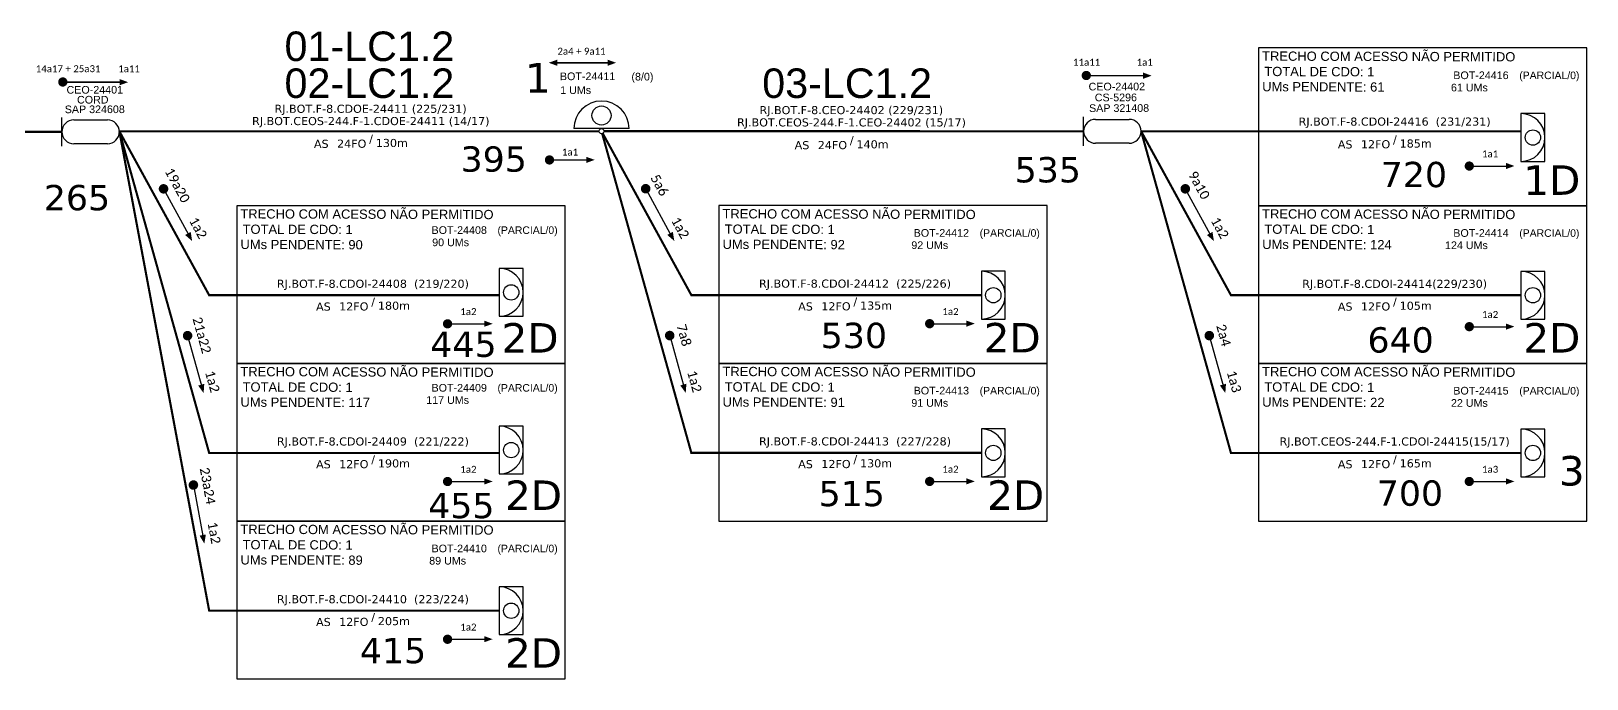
# Model space of a CAD drawing. Extents: x 56439 to 57440, y 58743 to 60492.
# Drawn here: x 56945.9 to 57314.5, y 59026 to 59179.7 of the extents above; entities that cross this region are included whole.
import ezdxf
from ezdxf.enums import TextEntityAlignment as Align

# ---------------------------------------------------------------- set-up
doc = ezdxf.new("R2010")
doc.units = 0
doc.layers.get('0').update_dxf_attribs({"linetype": 'CONTINUOUS'})
for name, color, linetype in [('20_0-LEGENDA_DOS_CDO_S', 1, 'CONTINUOUS'), ('20_1-CDO_INTERIOR', 1, 'CONTINUOUS'), ('20_2-CDO_POSTE', 1, 'CONTINUOUS'), ('20_4-CEOS', 1, 'CONTINUOUS'), ('40_1-ETIQUETAS', 1, 'CONTINUOUS'), ('CAP_A_INSTALAR', 1, 'FENCELINE1'), ('CD_A_INSTALAR', 1, 'CONTINUOUS'), ('LABEL_CABOS', 7, 'CONTINUOUS'), ('SETA', 7, 'CONTINUOUS'), ('TEXTO', 255, 'CONTINUOUS'), ('UMS', 2, 'FENCELINE1')]:
    doc.layers.add(name, color=color, linetype=linetype)
doc.styles.add('ARIAL', font='arial.ttf')
doc.styles.add('SIREDIT', font='verdana.ttf')
doc.linetypes.add('FENCELINE1', pattern='A,0.25,-0.1,[133,ltypeshp.shx,S=0.1,R=0,X=-0.1,Y=0],-0.1,1', length=1.45)

# ---------------------------------------------------------------- blocks, each defined once
blk = doc.blocks.new('CEO')
at = {"layer": '20_4-CEOS', "color": 0}
for p, q in [((33949.46, 58973.81), (33949.46, 58980.64)), ((33952.29, 58980.06), (33960.24, 58980.06)), ((33960.24, 58974.39), (33952.29, 58974.39))]:
    blk.add_line(p, q, dxfattribs=at)
for centre, start, end in [((33952.29, 58977.22), 90, 270), ((33960.24, 58977.22), 270, 90)]:
    blk.add_arc(centre, 2.83, start, end, dxfattribs=at)
at = {"layer": '20_4-CEOS', "color": 7, "style": 'SIREDIT'}
for tag, p in [('Nº_DA_CEOS', (33956.27, 58990.52)), ('LOCAL', (33956.27, 58987.31)), ('SAP', (33956.27, 58983.82)), ('RACIO_SPLITAGEM', (33956.27, 58972.74)), ('FIBRAS_SPLITTER', (33956.27, 58968.71)), ('FIBRAS_TOP_C', (33956.27, 58965.14)), ('RESERVA_FINAIS', (33956.27, 58962.02))]:
    blk.add_attdef(tag, text='', height=2.4, dxfattribs=at).set_placement(p, align=Align.TOP_CENTER)
blk = doc.blocks.new('ETIQUETA_RS5F')
at = {"layer": '40_1-ETIQUETAS', "color": 0, "style": 'SIREDIT'}
blk.add_text('/', height=1.5, dxfattribs=at).set_placement((1.58, -1.95), align=Align.RIGHT)
for tag, p in [('ETIQUETA_R_SECUNDARIA', (1.21, 2.1)), ('ETIQUETA_R_PRIMARIA', (1.21, 4.1)), ('F_ATIVAS/F_MORTAS', (1.14, -4.24))]:
    blk.add_attdef(tag, text='', height=1.5, dxfattribs=at).set_placement(p, align=Align.MIDDLE_CENTER)
for tag, p in [('TIPO_CABO', (-6.58, -2.12)), ('CAP_CABO', (0.4, -2.09))]:
    blk.add_attdef(tag, text='', height=1.5, dxfattribs=at).set_placement(p, align=Align.MIDDLE_RIGHT)
blk.add_attdef('METROS', text='', height=1.5, dxfattribs=at).set_placement((2.14, -1.95), align=Align.MIDDLE_LEFT)
for tag, p in [('FUSÃO_1', (0.85, -8.39)), ('FUSÃO_2', (0.85, -10.6)), ('FUSÃO_3', (0.85, -12.93)), ('FUSÃO_4', (0.85, -15.14)), ('FUSÃO_5', (0.85, -17.16))]:
    blk.add_attdef(tag, text='', height=1.5, dxfattribs=at).set_placement(p, align=Align.CENTER)
blk = doc.blocks.new('CDOI_INT')
at = {"layer": '20_1-CDO_INTERIOR', "color": 0}
blk.add_lwpolyline([(4.25, -4.25), (4.25, 4.25), (0, 4.25), (0, -4.25)], close=True, dxfattribs=at)
blk.add_circle((2.12, 0), 1.36, dxfattribs=at)
blk.add_arc((0, 0), 4.25, 270, 90, dxfattribs=at)
at = {"layer": '20_0-LEGENDA_DOS_CDO_S', "color": 0, "style": 'ARIAL'}
for tag, p in [('CDO_N', (-0.08, 10.38)), ('SPLITER_1', (21.18, 10.38)), ('SURVEY', (-0.08, 8.2)), ('SPLITER_2', (21.19, 8.68)), ('SAP', (-0.08, 6.23)), ('1:XX', (5.94, -2.22)), ('UMS', (5.94, -4.24))]:
    blk.add_attdef(tag, p, '', height=1.36, dxfattribs=at)
blk.add_attdef('FIBRAS_UTILIZADAS', text='', height=1.36, dxfattribs=at).set_placement((15.34, 10.38), align=Align.CENTER)
blk = doc.blocks.new('CDOE_POSTE_')
at = {"color": 1}
blk.add_line((12.92, -5.49), (-2.38, -5.49), dxfattribs=at)
for centre, radius in [((5.27, -1.86), 2.64), ((5.27, -6.2), 0.708)]:
    blk.add_circle(centre, radius, dxfattribs=at)
blk.add_arc((5.27, -5.49), 7.65, 0, 180, dxfattribs=at)
blk = doc.blocks.new('CDOE-TEXTO_PADRÃO')
at = {"layer": '20_0-LEGENDA_DOS_CDO_S', "color": 0, "style": 'ARIAL'}
for tag, p in [('CDO_N', (0.49, 7.39)), ('CORDOALHA', (0.5, 4.33)), ('SAP', (0.51, 1.67)), ('SPLITER_1', (0.59, -0.91)), ('SPLITER_2', (0.6, -3.55)), ('(XX-XX_F)S', (0.54, -8.29)), ('(XX-XX_L)S', (0.55, -10.83)), ('UMS', (0.55, -13.15))]:
    blk.add_attdef(tag, p, '', height=1.7, rotation=0.118, dxfattribs=at)
blk.add_attdef('FIBRAS_UTILIZADAS', text='', height=1.7, rotation=0.118, dxfattribs=at).set_placement((19.77, 7.43), align=Align.CENTER)

msp = doc.modelspace()

# ---------------------------------------------------------------- linework, layer by layer
at = {"color": 3}
for points in [[(57236.69, 59138.25), (57314.5, 59138.25), (57314.5, 59175.66), (57236.69, 59175.66)], [(56994.61, 59100.84), (57072.42, 59100.84), (57072.42, 59138.25), (56994.61, 59138.25)], [(57108.84, 59100.87), (57186.65, 59100.87), (57186.65, 59138.27), (57108.84, 59138.27)], [(57236.69, 59100.85), (57314.5, 59100.85), (57314.5, 59138.25), (57236.69, 59138.25)], [(56994.61, 59063.44), (57072.42, 59063.44), (57072.42, 59100.84), (56994.61, 59100.84)], [(57108.84, 59063.47), (57186.65, 59063.47), (57186.65, 59100.87), (57108.84, 59100.87)], [(57236.69, 59063.45), (57314.5, 59063.45), (57314.5, 59100.85), (57236.69, 59100.85)], [(56994.61, 59026.04), (57072.42, 59026.04), (57072.42, 59063.44), (56994.61, 59063.44)]]:
    msp.add_lwpolyline(points, close=True, dxfattribs=at)
at = {"const_width": 1.1}
for points in [[(57195.35, 59169.14, 1), (57196.45, 59169.14, 1)], [(56952.85, 59167.6, 1), (56953.95, 59167.6, 1)], [(57068.16, 59149.11, 1), (57069.26, 59149.11, 1)], [(57286.1, 59147.66, 1), (57287.19, 59147.66, 1)], [(57044.01, 59110.25, 1), (57045.11, 59110.25, 1)], [(57158.24, 59110.28, 1), (57159.34, 59110.28, 1)], [(57286.1, 59109.57, 1), (57287.19, 59109.57, 1)], [(57044.01, 59072.85, 1), (57045.11, 59072.85, 1)], [(57158.24, 59072.87, 1), (57159.34, 59072.87, 1)], [(57286.1, 59072.86, 1), (57287.19, 59072.86, 1)], [(57044.01, 59035.44, 1), (57045.11, 59035.44, 1)]]:
    msp.add_lwpolyline(points, format="xyb", close=True, dxfattribs=at)
at = {"color": 7, "const_width": 1.13}
for points in [[(56976.99, 59142.75, 1), (56977.54, 59141.77, 1)], [(57091.23, 59142.78, 1), (57091.77, 59141.79, 1)], [(57219.08, 59142.76, 1), (57219.63, 59141.77, 1)], [(56982.81, 59107.98, 1), (56983.12, 59106.9, 1)], [(57097.04, 59108.01, 1), (57097.35, 59106.92, 1)], [(57224.89, 59107.99, 1), (57225.2, 59106.91, 1)], [(56984.24, 59072.57, 1), (56984.45, 59071.46, 1)]]:
    msp.add_lwpolyline(points, format="xyb", close=True, dxfattribs=at)
at = {"layer": 'CAP_A_INSTALAR', "linetype": 'FENCELINE1', "ltscale": 5, "const_width": 0.513}
for points in [[(56839.56, 59155.81), (56953.19, 59155.79)], [(56966.8, 59155.91), (57080.43, 59155.88)], [(57081.64, 59155.93), (57195.27, 59155.91)]]:
    msp.add_lwpolyline(points, dxfattribs=at)
at = {"layer": 'CD_A_INSTALAR', "color": 8, "linetype": 'FENCELINE1', "ltscale": 5, "const_width": 0.513}
for points in [[(57056.81, 59042.22), (56988.08, 59042.22), (56966.8, 59155.9)], [(57056.81, 59079.62), (56988.08, 59079.62), (56966.8, 59155.9)], [(57056.81, 59117.03), (56988.08, 59117.03), (56966.8, 59155.91)], [(57171.04, 59079.65), (57102.32, 59079.65), (57081.2, 59155.35)], [(57171.04, 59117.06), (57102.32, 59117.06), (57081.33, 59155.4)], [(57298.89, 59117.04), (57230.17, 59117.04), (57208.89, 59155.92)], [(57298.89, 59155.91), (57208.89, 59155.91)], [(57298.89, 59079.63), (57230.17, 59079.63), (57208.89, 59155.91)]]:
    msp.add_lwpolyline(points, dxfattribs=at)
at = {"layer": 'SETA'}
for points in [[(57069.79, 59172.15), (57083.24, 59172.15)], [(57083.24, 59172.15), (57069.79, 59172.15)], [(56953.19, 59167.54), (56967.62, 59167.54)], [(56967.62, 59167.54), (56953.19, 59167.54)], [(57210.13, 59169.08), (57195.69, 59169.08)], [(57068.71, 59149.11), (57078.17, 59149.11)], [(57286.65, 59147.66), (57296.09, 59147.66)], [(57044.56, 59110.25), (57054, 59110.25)], [(57158.79, 59110.28), (57168.23, 59110.28)], [(57286.65, 59109.57), (57296.09, 59109.57)], [(57044.56, 59072.85), (57054, 59072.85)], [(57158.79, 59072.87), (57168.23, 59072.87)], [(57286.65, 59072.86), (57296.09, 59072.86)], [(57044.56, 59035.44), (57054, 59035.44)]]:
    msp.add_lwpolyline(points, dxfattribs=at)
at = {"layer": 'SETA', "color": 7}
for points in [[(56977.27, 59142.26), (56983.57, 59130.72)], [(57091.5, 59142.29), (57097.8, 59130.75)], [(57219.35, 59142.27), (57225.65, 59130.73)], [(56982.96, 59107.44), (56986.48, 59094.78)], [(57097.2, 59107.47), (57100.71, 59094.8)], [(57225.05, 59107.45), (57228.57, 59094.78)], [(56984.34, 59072.02), (56986.75, 59059.1)]]:
    msp.add_lwpolyline(points, dxfattribs=at)
at = {"layer": 'SETA'}
for points in [[(57070.55, 59172.89), (57068.54, 59172.16), (57070.55, 59171.43)], [(57082.48, 59172.89), (57084.5, 59172.16), (57082.48, 59171.43)], [(56966.87, 59168.29), (56968.88, 59167.55), (56966.87, 59166.82)], [(57209.37, 59169.83), (57211.38, 59169.09), (57209.37, 59168.36)], [(57077.41, 59149.86), (57079.42, 59149.13), (57077.41, 59148.39)], [(57295.33, 59148.41), (57297.34, 59147.68), (57295.33, 59146.94)], [(57053.24, 59111), (57055.26, 59110.26), (57053.24, 59109.53)], [(57167.48, 59111.02), (57169.49, 59110.29), (57167.48, 59109.56)], [(57295.33, 59110.31), (57297.34, 59109.58), (57295.33, 59108.85)], [(57053.24, 59073.59), (57055.26, 59072.86), (57053.24, 59072.13)], [(57167.48, 59073.62), (57169.49, 59072.89), (57167.48, 59072.16)], [(57295.33, 59073.6), (57297.34, 59072.87), (57295.33, 59072.14)], [(57053.24, 59036.19), (57055.26, 59035.46), (57053.24, 59034.73)]]:
    msp.add_solid(points, dxfattribs=at)
at = {"layer": 'SETA', "color": 7}
for points in [[(56983.71, 59132.04), (56984.05, 59129.86), (56982.39, 59131.31)], [(57097.94, 59132.06), (57098.29, 59129.88), (57096.62, 59131.33)], [(57225.8, 59132.04), (57226.14, 59129.87), (57224.48, 59131.31)], [(56986.92, 59096.02), (56986.76, 59093.82), (56985.47, 59095.61)], [(57101.15, 59096.05), (57100.99, 59093.85), (57099.7, 59095.64)], [(57229, 59096.03), (57228.84, 59093.83), (57227.55, 59095.62)], [(56987.29, 59060.3), (56986.94, 59058.12), (56985.81, 59060.01)]]:
    msp.add_solid(points, dxfattribs=at)

# ---------------------------------------------------------------- block references
at = {"color": 1}
for p in [(23003.73, 178.56), (23245.81, 178.68)]:
    msp.add_blockref('CEO', p, dxfattribs=at)
at = {"layer": '20_2-CDO_POSTE'}
ref = msp.add_blockref('CDOE-TEXTO_PADRÃO', (57078.98, 59155.86), dxfattribs=dict(at, xscale=1.069200003147125, yscale=1.069200003147125, zscale=1.069200003147125))
ref.add_attrib('CDO_N', 'BOT-24411', (57071.18, 59168.03), dxfattribs={"layer": '20_0-LEGENDA_DOS_CDO_S', "color": 0, "height": 1.817, "rotation": 0.118, "style": 'ARIAL'})
ref.add_attrib('CORDOALHA', '1 UMs', (57071.24, 59164.75), dxfattribs={"layer": '20_1-CDO_INTERIOR', "color": 0, "height": 1.817, "rotation": 0.118, "style": 'ARIAL'})
ref.add_attrib('FIBRAS_UTILIZADAS', '       (8/0)', dxfattribs={"layer": '20_0-LEGENDA_DOS_CDO_S', "color": 0, "height": 1.8175, "rotation": 0.118, "style": 'ARIAL'}).set_placement((57088.27, 59167.95), align=Align.CENTER)
ref = msp.add_blockref('CDOE-TEXTO_PADRÃO', (56954.3, 59157.4), dxfattribs=dict(at, xscale=1.067418450900318, yscale=1.067418450900318, zscale=1.067418450900318))
ref.add_attrib('CDO_N', 'CEO-24401', (56954.29, 59164.83), dxfattribs={"layer": '20_0-LEGENDA_DOS_CDO_S', "color": 0, "height": 1.814, "rotation": 0.118, "style": 'ARIAL'})
ref.add_attrib('CORDOALHA', 'CORD', (56956.77, 59162.48), dxfattribs={"layer": '20_0-LEGENDA_DOS_CDO_S', "color": 0, "height": 1.814, "rotation": 0.118, "style": 'ARIAL'})
ref.add_attrib('SAP', 'SAP 324608', (56953.86, 59160.2), dxfattribs={"layer": '20_0-LEGENDA_DOS_CDO_S', "color": 0, "height": 1.814, "rotation": 0.118, "style": 'ARIAL'})
ref = msp.add_blockref('CDOE-TEXTO_PADRÃO', (57196.38, 59157.4), dxfattribs=dict(at, xscale=1.067418450900318, yscale=1.067418450900318, zscale=1.067418450900318))
ref.add_attrib('CDO_N', 'CEO-24402', (57196.44, 59165.6), dxfattribs={"layer": '20_0-LEGENDA_DOS_CDO_S', "color": 0, "height": 1.814, "rotation": 0.118, "style": 'ARIAL'})
ref.add_attrib('CORDOALHA', 'CS-5296', (57197.91, 59163.02), dxfattribs={"layer": '20_0-LEGENDA_DOS_CDO_S', "color": 0, "height": 1.814, "rotation": 0.118, "style": 'ARIAL'})
ref.add_attrib('SAP', 'SAP 321408', (57196.56, 59160.49), dxfattribs={"layer": '20_0-LEGENDA_DOS_CDO_S', "color": 0, "height": 1.814, "rotation": 0.118, "style": 'ARIAL'})
at = {"layer": '40_1-ETIQUETAS'}
ref = msp.add_blockref('ETIQUETA_RS5F', (57024.85, 59155.65), dxfattribs=dict(at, xscale=1.280902120836367, yscale=1.280902120836367, zscale=1.280902120836367))
ref.add_attrib('ETIQUETA_R_PRIMARIA', 'RJ.BOT.F-8.CDOE-24411 (225/231)', dxfattribs={"color": 0, "height": 1.9214, "style": 'SIREDIT'}).set_placement((57026.32, 59161.25), align=Align.MIDDLE_CENTER)
ref.add_attrib('ETIQUETA_R_SECUNDARIA', 'RJ.BOT.CEOS-244.F-1.CDOE-24411 (14/17)', dxfattribs={"color": 0, "height": 1.9214, "style": 'SIREDIT'}).set_placement((57026.37, 59158.34), align=Align.MIDDLE_CENTER)
ref.add_attrib('TIPO_CABO', 'AS', dxfattribs={"color": 0, "height": 1.921, "style": 'SIREDIT'}).set_placement((57016.38, 59152.94), align=Align.MIDDLE_RIGHT)
ref.add_attrib('CAP_CABO', '24FO', dxfattribs={"color": 0, "height": 1.921, "style": 'SIREDIT'}).set_placement((57025.32, 59152.97), align=Align.MIDDLE_RIGHT)
ref.add_attrib('METROS', '130m', dxfattribs={"color": 0, "height": 1.921, "style": 'SIREDIT'}).set_placement((57027.56, 59153.14), align=Align.MIDDLE_LEFT)
ref = msp.add_blockref('ETIQUETA_RS5F', (57138.75, 59155.33), dxfattribs=dict(at, xscale=1.280902120836367, yscale=1.280902120836367, zscale=1.280902120836367))
ref.add_attrib('ETIQUETA_R_PRIMARIA', 'RJ.BOT.F-8.CEO-24402 (229/231)', dxfattribs={"color": 0, "height": 1.9214, "style": 'SIREDIT'}).set_placement((57140.22, 59160.93), align=Align.MIDDLE_CENTER)
ref.add_attrib('ETIQUETA_R_SECUNDARIA', 'RJ.BOT.CEOS-244.F-1.CEO-24402 (15/17)', dxfattribs={"color": 0, "height": 1.9214, "style": 'SIREDIT'}).set_placement((57140.26, 59158.02), align=Align.MIDDLE_CENTER)
ref.add_attrib('TIPO_CABO', 'AS', dxfattribs={"color": 0, "height": 1.921, "style": 'SIREDIT'}).set_placement((57130.27, 59152.62), align=Align.MIDDLE_RIGHT)
ref.add_attrib('CAP_CABO', '24FO', dxfattribs={"color": 0, "height": 1.921, "style": 'SIREDIT'}).set_placement((57139.22, 59152.64), align=Align.MIDDLE_RIGHT)
ref.add_attrib('METROS', '140m', dxfattribs={"color": 0, "height": 1.921, "style": 'SIREDIT'}).set_placement((57141.45, 59152.82), align=Align.MIDDLE_LEFT)
at = {"layer": 'CD_A_INSTALAR', "color": 8, "linetype": 'FENCELINE1', "ltscale": 5}
ref = msp.add_blockref('CDOI_INT', (57298.89, 59154.43), dxfattribs=dict(at, xscale=1.33473017723919, yscale=1.33473017723919, zscale=1.33473017723919))
ref.add_attrib('CDO_N', 'BOT-24416    ', dxfattribs={"layer": '20_0-LEGENDA_DOS_CDO_S', "color": 0, "height": 1.8156, "style": 'ARIAL'}).set_placement((57298.78, 59168.28), align=Align.RIGHT)
ref.add_attrib('FIBRAS_UTILIZADAS', '        (PARCIAL/0)', dxfattribs={"layer": '20_0-LEGENDA_DOS_CDO_S', "color": 0, "height": 1.7905, "style": 'ARIAL', "width": 0.986168}).set_placement((57312.74, 59168.28), align=Align.RIGHT)
ref.add_attrib('SURVEY', '     61 UMs           ', dxfattribs={"layer": '20_0-LEGENDA_DOS_CDO_S', "color": 0, "height": 1.8156, "style": 'ARIAL'}).set_placement((57298.79, 59165.37), align=Align.RIGHT)
ref = msp.add_blockref('ETIQUETA_RS5F', (57267.44, 59155.51), dxfattribs=dict(at, xscale=1.280902120837365, yscale=1.280902120837365, zscale=1.280902120837365))
ref.add_attrib('ETIQUETA_R_SECUNDARIA', 'RJ.BOT.F-8.CDOI-24416  (231/231)', dxfattribs={"layer": '40_1-ETIQUETAS', "color": 0, "height": 1.9214, "style": 'SIREDIT'}).set_placement((57268.95, 59158.21), align=Align.MIDDLE_CENTER)
ref.add_attrib('TIPO_CABO', 'AS', dxfattribs={"layer": '40_1-ETIQUETAS', "color": 0, "height": 1.921, "style": 'SIREDIT'}).set_placement((57258.97, 59152.8), align=Align.MIDDLE_RIGHT)
ref.add_attrib('CAP_CABO', '12FO', dxfattribs={"layer": '40_1-ETIQUETAS', "color": 0, "height": 1.921, "style": 'SIREDIT'}).set_placement((57267.91, 59152.83), align=Align.MIDDLE_RIGHT)
ref.add_attrib('METROS', '185m', dxfattribs={"layer": '40_1-ETIQUETAS', "color": 0, "height": 1.921, "style": 'SIREDIT'}).set_placement((57270.14, 59153.01), align=Align.MIDDLE_LEFT)
ref = msp.add_blockref('CDOI_INT', (57056.81, 59117.71), dxfattribs=dict(at, xscale=1.33473017723919, yscale=1.33473017723919, zscale=1.33473017723919))
ref.add_attrib('CDO_N', 'BOT-24408    ', dxfattribs={"layer": '20_0-LEGENDA_DOS_CDO_S', "color": 0, "height": 1.8156, "style": 'ARIAL'}).set_placement((57056.7, 59131.57), align=Align.RIGHT)
ref.add_attrib('FIBRAS_UTILIZADAS', '        (PARCIAL/0)', dxfattribs={"layer": '20_0-LEGENDA_DOS_CDO_S', "color": 0, "height": 1.7905, "style": 'ARIAL', "width": 0.986168}).set_placement((57070.65, 59131.57), align=Align.RIGHT)
ref.add_attrib('SURVEY', '90 UMs          ', dxfattribs={"layer": '20_0-LEGENDA_DOS_CDO_S', "color": 0, "height": 1.8156, "style": 'ARIAL'}).set_placement((57056.7, 59128.66), align=Align.RIGHT)
ref = msp.add_blockref('CDOI_INT', (57171.04, 59117.04), dxfattribs=dict(at, xscale=1.33473017723919, yscale=1.33473017723919, zscale=1.33473017723919))
ref.add_attrib('CDO_N', 'BOT-24412    ', dxfattribs={"layer": '20_0-LEGENDA_DOS_CDO_S', "color": 0, "height": 1.8156, "style": 'ARIAL'}).set_placement((57170.93, 59130.9), align=Align.RIGHT)
ref.add_attrib('FIBRAS_UTILIZADAS', '        (PARCIAL/0)', dxfattribs={"layer": '20_0-LEGENDA_DOS_CDO_S', "color": 0, "height": 1.7905, "style": 'ARIAL', "width": 0.986168}).set_placement((57184.89, 59130.9), align=Align.RIGHT)
ref.add_attrib('SURVEY', '     92 UMs           ', dxfattribs={"layer": '20_0-LEGENDA_DOS_CDO_S', "color": 0, "height": 1.8156, "style": 'ARIAL'}).set_placement((57170.93, 59127.99), align=Align.RIGHT)
ref = msp.add_blockref('CDOI_INT', (57298.89, 59117.02), dxfattribs=dict(at, xscale=1.33473017723919, yscale=1.33473017723919, zscale=1.33473017723919))
ref.add_attrib('CDO_N', 'BOT-24414    ', dxfattribs={"layer": '20_0-LEGENDA_DOS_CDO_S', "color": 0, "height": 1.8156, "style": 'ARIAL'}).set_placement((57298.78, 59130.88), align=Align.RIGHT)
ref.add_attrib('FIBRAS_UTILIZADAS', '        (PARCIAL/0)', dxfattribs={"layer": '20_0-LEGENDA_DOS_CDO_S', "color": 0, "height": 1.7905, "style": 'ARIAL', "width": 0.986168}).set_placement((57312.74, 59130.88), align=Align.RIGHT)
ref.add_attrib('SURVEY', '     124 UMs           ', dxfattribs={"layer": '20_0-LEGENDA_DOS_CDO_S', "color": 0, "height": 1.8156, "style": 'ARIAL'}).set_placement((57298.79, 59127.97), align=Align.RIGHT)
ref = msp.add_blockref('ETIQUETA_RS5F', (57025.35, 59117.05), dxfattribs=dict(at, xscale=1.280902120837365, yscale=1.280902120837365, zscale=1.280902120837365))
ref.add_attrib('ETIQUETA_R_SECUNDARIA', 'RJ.BOT.F-8.CDOI-24408  (219/220)', dxfattribs={"layer": '40_1-ETIQUETAS', "color": 0, "height": 1.9214, "style": 'SIREDIT'}).set_placement((57026.87, 59119.75), align=Align.MIDDLE_CENTER)
ref.add_attrib('TIPO_CABO', 'AS', dxfattribs={"layer": '40_1-ETIQUETAS', "color": 0, "height": 1.921, "style": 'SIREDIT'}).set_placement((57016.88, 59114.34), align=Align.MIDDLE_RIGHT)
ref.add_attrib('CAP_CABO', '12FO', dxfattribs={"layer": '40_1-ETIQUETAS', "color": 0, "height": 1.921, "style": 'SIREDIT'}).set_placement((57025.82, 59114.37), align=Align.MIDDLE_RIGHT)
ref.add_attrib('METROS', '180m', dxfattribs={"layer": '40_1-ETIQUETAS', "color": 0, "height": 1.921, "style": 'SIREDIT'}).set_placement((57028.06, 59114.55), align=Align.MIDDLE_LEFT)
ref = msp.add_blockref('ETIQUETA_RS5F', (57139.59, 59117.08), dxfattribs=dict(at, xscale=1.280902120837365, yscale=1.280902120837365, zscale=1.280902120837365))
ref.add_attrib('ETIQUETA_R_SECUNDARIA', 'RJ.BOT.F-8.CDOI-24412  (225/226)', dxfattribs={"layer": '40_1-ETIQUETAS', "color": 0, "height": 1.9214, "style": 'SIREDIT'}).set_placement((57141.1, 59119.78), align=Align.MIDDLE_CENTER)
ref.add_attrib('TIPO_CABO', 'AS', dxfattribs={"layer": '40_1-ETIQUETAS', "color": 0, "height": 1.921, "style": 'SIREDIT'}).set_placement((57131.11, 59114.37), align=Align.MIDDLE_RIGHT)
ref.add_attrib('CAP_CABO', '12FO', dxfattribs={"layer": '40_1-ETIQUETAS', "color": 0, "height": 1.921, "style": 'SIREDIT'}).set_placement((57140.06, 59114.4), align=Align.MIDDLE_RIGHT)
ref.add_attrib('METROS', '135m', dxfattribs={"layer": '40_1-ETIQUETAS', "color": 0, "height": 1.921, "style": 'SIREDIT'}).set_placement((57142.29, 59114.58), align=Align.MIDDLE_LEFT)
ref = msp.add_blockref('ETIQUETA_RS5F', (57267.44, 59117.05), dxfattribs=dict(at, xscale=1.280902120837365, yscale=1.280902120837365, zscale=1.280902120837365))
ref.add_attrib('ETIQUETA_R_SECUNDARIA', 'RJ.BOT.F-8.CDOI-24414(229/230)', dxfattribs={"layer": '40_1-ETIQUETAS', "color": 0, "height": 1.9214, "style": 'SIREDIT'}).set_placement((57268.95, 59119.74), align=Align.MIDDLE_CENTER)
ref.add_attrib('TIPO_CABO', 'AS', dxfattribs={"layer": '40_1-ETIQUETAS', "color": 0, "height": 1.921, "style": 'SIREDIT'}).set_placement((57258.97, 59114.34), align=Align.MIDDLE_RIGHT)
ref.add_attrib('CAP_CABO', '12FO', dxfattribs={"layer": '40_1-ETIQUETAS', "color": 0, "height": 1.921, "style": 'SIREDIT'}).set_placement((57267.91, 59114.37), align=Align.MIDDLE_RIGHT)
ref.add_attrib('METROS', '105m', dxfattribs={"layer": '40_1-ETIQUETAS', "color": 0, "height": 1.921, "style": 'SIREDIT'}).set_placement((57270.14, 59114.54), align=Align.MIDDLE_LEFT)
ref = msp.add_blockref('CDOI_INT', (57056.81, 59080.31), dxfattribs=dict(at, xscale=1.33473017723919, yscale=1.33473017723919, zscale=1.33473017723919))
ref.add_attrib('CDO_N', 'BOT-24409    ', dxfattribs={"layer": '20_0-LEGENDA_DOS_CDO_S', "color": 0, "height": 1.8156, "style": 'ARIAL'}).set_placement((57056.7, 59094.17), align=Align.RIGHT)
ref.add_attrib('FIBRAS_UTILIZADAS', '        (PARCIAL/0)', dxfattribs={"layer": '20_0-LEGENDA_DOS_CDO_S', "color": 0, "height": 1.7905, "style": 'ARIAL', "width": 0.986168}).set_placement((57070.65, 59094.17), align=Align.RIGHT)
ref.add_attrib('SURVEY', '117 UMs          ', dxfattribs={"layer": '20_0-LEGENDA_DOS_CDO_S', "color": 0, "height": 1.8156, "style": 'ARIAL'}).set_placement((57056.7, 59091.26), align=Align.RIGHT)
ref = msp.add_blockref('CDOI_INT', (57171.04, 59079.64), dxfattribs=dict(at, xscale=1.33473017723919, yscale=1.33473017723919, zscale=1.33473017723919))
ref.add_attrib('CDO_N', 'BOT-24413    ', dxfattribs={"layer": '20_0-LEGENDA_DOS_CDO_S', "color": 0, "height": 1.8156, "style": 'ARIAL'}).set_placement((57170.93, 59093.5), align=Align.RIGHT)
ref.add_attrib('FIBRAS_UTILIZADAS', '        (PARCIAL/0)', dxfattribs={"layer": '20_0-LEGENDA_DOS_CDO_S', "color": 0, "height": 1.7905, "style": 'ARIAL', "width": 0.986168}).set_placement((57184.89, 59093.5), align=Align.RIGHT)
ref.add_attrib('SURVEY', '     91 UMs           ', dxfattribs={"layer": '20_0-LEGENDA_DOS_CDO_S', "color": 0, "height": 1.8156, "style": 'ARIAL'}).set_placement((57170.93, 59090.58), align=Align.RIGHT)
ref = msp.add_blockref('CDOI_INT', (57298.89, 59079.62), dxfattribs=dict(at, xscale=1.33473017723919, yscale=1.33473017723919, zscale=1.33473017723919))
ref.add_attrib('CDO_N', 'BOT-24415    ', dxfattribs={"layer": '20_0-LEGENDA_DOS_CDO_S', "color": 0, "height": 1.8156, "style": 'ARIAL'}).set_placement((57298.78, 59093.48), align=Align.RIGHT)
ref.add_attrib('FIBRAS_UTILIZADAS', '        (PARCIAL/0)', dxfattribs={"layer": '20_0-LEGENDA_DOS_CDO_S', "color": 0, "height": 1.7905, "style": 'ARIAL', "width": 0.986168}).set_placement((57312.74, 59093.48), align=Align.RIGHT)
ref.add_attrib('SURVEY', '     22 UMs           ', dxfattribs={"layer": '20_0-LEGENDA_DOS_CDO_S', "color": 0, "height": 1.8156, "style": 'ARIAL'}).set_placement((57298.79, 59090.57), align=Align.RIGHT)
ref = msp.add_blockref('ETIQUETA_RS5F', (57025.35, 59079.65), dxfattribs=dict(at, xscale=1.280902120837365, yscale=1.280902120837365, zscale=1.280902120837365))
ref.add_attrib('ETIQUETA_R_SECUNDARIA', 'RJ.BOT.F-8.CDOI-24409  (221/222)', dxfattribs={"layer": '40_1-ETIQUETAS', "color": 0, "height": 1.9214, "style": 'SIREDIT'}).set_placement((57026.87, 59082.35), align=Align.MIDDLE_CENTER)
ref.add_attrib('TIPO_CABO', 'AS', dxfattribs={"layer": '40_1-ETIQUETAS', "color": 0, "height": 1.921, "style": 'SIREDIT'}).set_placement((57016.88, 59076.94), align=Align.MIDDLE_RIGHT)
ref.add_attrib('CAP_CABO', '12FO', dxfattribs={"layer": '40_1-ETIQUETAS', "color": 0, "height": 1.921, "style": 'SIREDIT'}).set_placement((57025.82, 59076.97), align=Align.MIDDLE_RIGHT)
ref.add_attrib('METROS', '190m', dxfattribs={"layer": '40_1-ETIQUETAS', "color": 0, "height": 1.921, "style": 'SIREDIT'}).set_placement((57028.06, 59077.15), align=Align.MIDDLE_LEFT)
ref = msp.add_blockref('ETIQUETA_RS5F', (57139.59, 59079.68), dxfattribs=dict(at, xscale=1.280902120837365, yscale=1.280902120837365, zscale=1.280902120837365))
ref.add_attrib('ETIQUETA_R_SECUNDARIA', 'RJ.BOT.F-8.CDOI-24413  (227/228)', dxfattribs={"layer": '40_1-ETIQUETAS', "color": 0, "height": 1.9214, "style": 'SIREDIT'}).set_placement((57141.1, 59082.37), align=Align.MIDDLE_CENTER)
ref.add_attrib('TIPO_CABO', 'AS', dxfattribs={"layer": '40_1-ETIQUETAS', "color": 0, "height": 1.921, "style": 'SIREDIT'}).set_placement((57131.11, 59076.97), align=Align.MIDDLE_RIGHT)
ref.add_attrib('CAP_CABO', '12FO', dxfattribs={"layer": '40_1-ETIQUETAS', "color": 0, "height": 1.921, "style": 'SIREDIT'}).set_placement((57140.06, 59077), align=Align.MIDDLE_RIGHT)
ref.add_attrib('METROS', '130m', dxfattribs={"layer": '40_1-ETIQUETAS', "color": 0, "height": 1.921, "style": 'SIREDIT'}).set_placement((57142.29, 59077.17), align=Align.MIDDLE_LEFT)
ref = msp.add_blockref('ETIQUETA_RS5F', (57267.44, 59079.66), dxfattribs=dict(at, xscale=1.280902120837365, yscale=1.280902120837365, zscale=1.280902120837365))
ref.add_attrib('ETIQUETA_R_SECUNDARIA', 'RJ.BOT.CEOS-244.F-1.CDOI-24415(15/17)', dxfattribs={"layer": '40_1-ETIQUETAS', "color": 0, "height": 1.9214, "style": 'SIREDIT'}).set_placement((57268.95, 59082.35), align=Align.MIDDLE_CENTER)
ref.add_attrib('TIPO_CABO', 'AS', dxfattribs={"layer": '40_1-ETIQUETAS', "color": 0, "height": 1.921, "style": 'SIREDIT'}).set_placement((57258.97, 59076.95), align=Align.MIDDLE_RIGHT)
ref.add_attrib('CAP_CABO', '12FO', dxfattribs={"layer": '40_1-ETIQUETAS', "color": 0, "height": 1.921, "style": 'SIREDIT'}).set_placement((57267.91, 59076.98), align=Align.MIDDLE_RIGHT)
ref.add_attrib('METROS', '165m', dxfattribs={"layer": '40_1-ETIQUETAS', "color": 0, "height": 1.921, "style": 'SIREDIT'}).set_placement((57270.14, 59077.16), align=Align.MIDDLE_LEFT)
ref = msp.add_blockref('CDOI_INT', (57056.81, 59042.21), dxfattribs=dict(at, xscale=1.33473017723919, yscale=1.33473017723919, zscale=1.33473017723919))
ref.add_attrib('CDO_N', 'BOT-24410    ', dxfattribs={"layer": '20_0-LEGENDA_DOS_CDO_S', "color": 0, "height": 1.8156, "style": 'ARIAL'}).set_placement((57056.7, 59056.07), align=Align.RIGHT)
ref.add_attrib('FIBRAS_UTILIZADAS', '        (PARCIAL/0)', dxfattribs={"layer": '20_0-LEGENDA_DOS_CDO_S', "color": 0, "height": 1.7905, "style": 'ARIAL', "width": 0.986168}).set_placement((57070.65, 59056.07), align=Align.RIGHT)
ref.add_attrib('SURVEY', '     89 UMs           ', dxfattribs={"layer": '20_0-LEGENDA_DOS_CDO_S', "color": 0, "height": 1.8156, "style": 'ARIAL'}).set_placement((57056.7, 59053.16), align=Align.RIGHT)
ref = msp.add_blockref('ETIQUETA_RS5F', (57025.35, 59042.25), dxfattribs=dict(at, xscale=1.280902120837365, yscale=1.280902120837365, zscale=1.280902120837365))
ref.add_attrib('ETIQUETA_R_SECUNDARIA', 'RJ.BOT.F-8.CDOI-24410  (223/224)', dxfattribs={"layer": '40_1-ETIQUETAS', "color": 0, "height": 1.9214, "style": 'SIREDIT'}).set_placement((57026.87, 59044.94), align=Align.MIDDLE_CENTER)
ref.add_attrib('TIPO_CABO', 'AS', dxfattribs={"layer": '40_1-ETIQUETAS', "color": 0, "height": 1.921, "style": 'SIREDIT'}).set_placement((57016.88, 59039.54), align=Align.MIDDLE_RIGHT)
ref.add_attrib('CAP_CABO', '12FO', dxfattribs={"layer": '40_1-ETIQUETAS', "color": 0, "height": 1.921, "style": 'SIREDIT'}).set_placement((57025.82, 59039.57), align=Align.MIDDLE_RIGHT)
ref.add_attrib('METROS', '205m', dxfattribs={"layer": '40_1-ETIQUETAS', "color": 0, "height": 1.921, "style": 'SIREDIT'}).set_placement((57028.06, 59039.75), align=Align.MIDDLE_LEFT)
at = {"layer": 'LABEL_CABOS', "xscale": 0.8553599894046784, "yscale": 0.8553599894046784, "zscale": 0.85536}
msp.add_blockref('CDOE_POSTE_', (57076.53, 59161.24), dxfattribs=at)

# ---------------------------------------------------------------- texts
at = {"color": 3, "style": 'ARIAL'}
for s, p in [('TRECHO COM ACESSO NÃO PERMITIDO', (57237.55, 59172.65)), ('TOTAL DE CDO: 1', (57238.07, 59169)), ('UMs PENDENTE: 61', (57237.57, 59165.4)), ('TRECHO COM ACESSO NÃO PERMITIDO', (56995.46, 59135.24)), ('TRECHO COM ACESSO NÃO PERMITIDO', (57109.7, 59135.26)), ('TRECHO COM ACESSO NÃO PERMITIDO', (57237.55, 59135.24)), ('TOTAL DE CDO: 1', (56995.99, 59131.59)), ('TOTAL DE CDO: 1', (57110.22, 59131.61)), ('TOTAL DE CDO: 1', (57238.07, 59131.6)), ('UMs PENDENTE: 90', (56995.49, 59127.99)), ('UMs PENDENTE: 92', (57109.72, 59128.02)), ('UMs PENDENTE: 124', (57237.57, 59128)), ('TRECHO COM ACESSO NÃO PERMITIDO', (56995.46, 59097.83)), ('TRECHO COM ACESSO NÃO PERMITIDO', (57109.7, 59097.86)), ('TRECHO COM ACESSO NÃO PERMITIDO', (57237.55, 59097.84)), ('TOTAL DE CDO: 1', (56995.99, 59094.18)), ('TOTAL DE CDO: 1', (57110.22, 59094.21)), ('TOTAL DE CDO: 1', (57238.07, 59094.19)), ('UMs PENDENTE: 117', (56995.49, 59090.59)), ('UMs PENDENTE: 91', (57109.72, 59090.61)), ('UMs PENDENTE: 22', (57237.57, 59090.59)), ('TRECHO COM ACESSO NÃO PERMITIDO', (56995.46, 59060.43)), ('TOTAL DE CDO: 1', (56995.99, 59056.78)), ('UMs PENDENTE: 89', (56995.49, 59053.18))]:
    msp.add_text(s, height=2.1963, rotation=359.8314, dxfattribs=at).set_placement(p)
at = {"char_height": 1.6473, "width": 27.8482, "attachment_point": 5}
for s, insert in [('{\\fCalibri|b0|i0|c0|p34;\\C7;1a1}', (57291.58, 59150.54)), ('{\\fCalibri|b0|i0|c0|p34;\\C7;1a2}', (57049.5, 59113.13)), ('{\\fCalibri|b0|i0|c0|p34;\\C7;1a2}', (57163.73, 59113.16)), ('{\\fCalibri|b0|i0|c0|p34;\\C7;1a2}', (57291.58, 59112.45)), ('{\\fCalibri|b0|i0|c0|p34;\\C7;1a2}', (57049.5, 59075.73)), ('{\\fCalibri|b0|i0|c0|p34;\\C7;1a2}', (57163.73, 59075.76)), ('{\\fCalibri|b0|i0|c0|p34;\\C7;1a3}', (57291.58, 59075.74)), ('{\\fCalibri|b0|i0|c0|p34;\\C7;1a2}', (57049.5, 59038.33))]:
    msp.add_mtext(s, dxfattribs=dict(at, insert=insert))
at = {"color": 5, "char_height": 2.2605, "width": 166.8764, "attachment_point": 5}
for s, insert, rotation in [('{\\fCalibri|b0|i0|c0|p34;\\C256;19a20}', (56980.56, 59143.11), 298.5659), ('{\\fCalibri|b0|i0|c0|p34;\\C256;5a6}', (57094.79, 59143.14), 298.5659), ('{\\fCalibri|b0|i0|c0|p34;\\C256;9a10}', (57222.64, 59143.12), 298.5659), ('{\\fCalibri|b0|i0|c0|p34;\\C256;1a2}', (56985.47, 59132.99), 298.5659), ('{\\fCalibri|b0|i0|c0|p34;\\C256;1a2}', (57099.7, 59133.02), 298.5659), ('{\\fCalibri|b0|i0|c0|p34;\\C256;1a2}', (57227.55, 59133), 298.5659), ('{\\fCalibri|b0|i0|c0|p34;\\C256;21a22}', (56986.36, 59107.53), 285.4552), ('{\\fCalibri|b0|i0|c0|p34;\\C256;7a8}', (57100.59, 59107.55), 285.4552), ('{\\fCalibri|b0|i0|c0|p34;\\C256;2a4}', (57228.44, 59107.53), 285.4552), ('{\\fCalibri|b0|i0|c0|p34;\\C256;1a2}', (56988.85, 59096.55), 285.4552), ('{\\fCalibri|b0|i0|c0|p34;\\C256;1a2}', (57103.08, 59096.58), 285.4552), ('{\\fCalibri|b0|i0|c0|p34;\\C256;1a3}', (57230.93, 59096.56), 285.4552), ('{\\fCalibri|b0|i0|c0|p34;\\C256;23a24}', (56987.73, 59071.81), 280.4745), ('{\\fCalibri|b0|i0|c0|p34;\\C256;1a2}', (56989.26, 59060.66), 280.4745)]:
    msp.add_mtext(s, dxfattribs=dict(at, insert=insert, rotation=rotation))
at = {"layer": 'TEXTO', "color": 3, "char_height": 7, "width": 41.71, "attachment_point": 5}
for s, insert in [('{\\fArial|b0|i0|c0|p34;01-LC1.2}', (57026.04, 59176.02)), ('{\\fArial|b0|i0|c0|p34;02-LC1.2}', (57026.04, 59167.26)), ('{\\fArial|b0|i0|c0|p34;03-LC1.2}', (57139.23, 59167.26))]:
    msp.add_mtext(s, dxfattribs=dict(at, insert=insert))
at = {"layer": 'TEXTO', "char_height": 1.65, "width": 27.8947, "attachment_point": 5}
for s, insert in [('{\\fCalibri|b0|i0|c0|p34;\\C7;2a4 + 9a11}', (57076.3, 59174.89)), ('{\\fCalibri|b0|i0|c0|p34;\\C7;14a17 + 25a31}', (56954.66, 59170.74)), ('{\\fCalibri|b0|i0|c0|p34;\\C7;1a11}', (56969.1, 59170.74)), ('{\\fCalibri|b0|i0|c0|p34;\\C7;11a11}', (57195.97, 59172.28)), ('{\\fCalibri|b0|i0|c0|p34;\\C7;1a1}', (57209.75, 59172.28)), ('{\\fCalibri|b0|i0|c0|p34;\\C7;1a1}', (57073.57, 59150.98))]:
    msp.add_mtext(s, dxfattribs=dict(at, insert=insert))
at = {"layer": 'UMS', "style": 'SIREDIT'}
for s, p in [('1', (57062.91, 59165.09)), ('1D', (57299.45, 59140.83)), ('2D', (57057.36, 59103.42)), ('2D', (57171.59, 59103.45)), ('2D', (57299.45, 59103.43)), ('3', (57307.85, 59071.9)), ('2D', (57058.18, 59066.1)), ('2D', (57172.41, 59066.13)), ('2D', (57058.18, 59028.7))]:
    msp.add_text(s, height=7, dxfattribs=at).set_placement(p)
at = {"layer": 'UMS', "color": 6, "style": 'SIREDIT'}
for s, p in [('395', (57047.64, 59146.33)), ('535', (57178.92, 59143.79)), ('720', (57265.66, 59142.66)), ('265', (56948.9, 59137.18)), ('445', (57040.47, 59102.41)), ('530', (57132.98, 59104.5)), ('640', (57262.51, 59103.44)), ('515', (57132.47, 59067.01)), ('700', (57264.72, 59067.11)), ('455', (57039.96, 59064.16)), ('415', (57023.79, 59029.76))]:
    msp.add_text(s, height=6, dxfattribs=at).set_placement(p)

doc.saveas('drawing.dxf')
